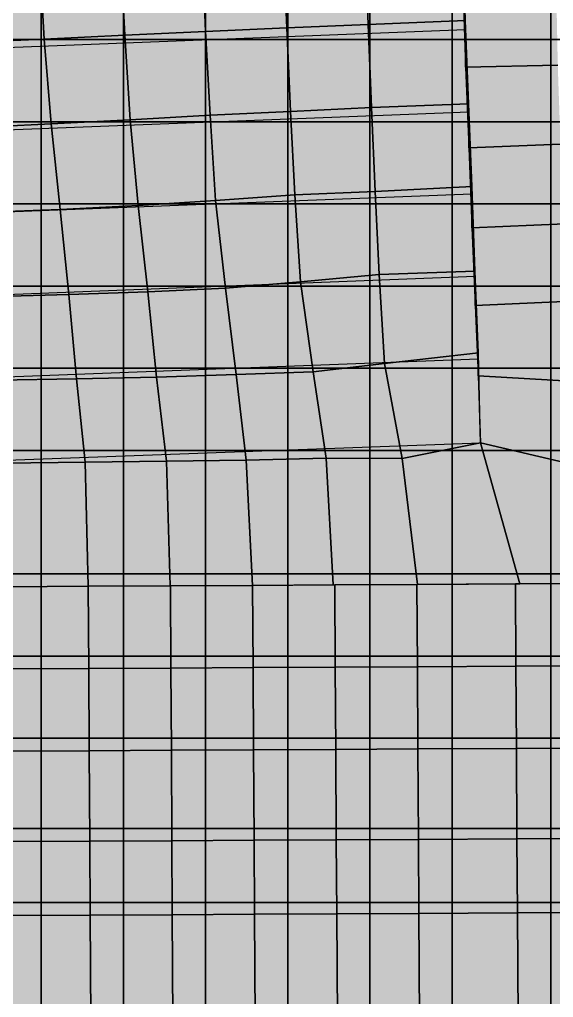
# Model space of a CAD drawing. Header units: inches. Extents: x -100 to 100, y -42 to 41.
# Drawn here: x 17.05 to 23.54, y -29.65 to -17.76 of the extents above; entities that cross this region are included whole.
import ezdxf

# ---------------------------------------------------------------- set-up
doc = ezdxf.new("R2010")
doc.units = ezdxf.units.IN
doc.header["$MEASUREMENT"] = 0
for name, color, linetype in [('Mesh-CDM(100%)_Ac1①', 7, 'Continuous'), ('Mesh-CDM(50%)_Ac1①', 7, 'Continuous'), ('Mesh-joint-hd-s1', 7, 'Continuous'), ('Mesh-joint-vd-s2', 7, 'Continuous'), ('Mesh-joint-vd-s3', 7, 'Continuous'), ('Mesh-MPC', 7, 'Continuous'), ('Mesh-セル中詰(水中)', 7, 'Continuous'), ('Mesh-事前混合処理土', 7, 'Continuous'), ('Mesh-敷石', 7, 'Continuous'), ('Mesh-梁①(両端)', 7, 'Continuous'), ('Mesh-梁③(円周)', 7, 'Continuous'), ('Undeformed Mesh-CDM(100%)_Ac1①', 7, 'Continuous'), ('Undeformed Mesh-CDM(50%)_Ac1①', 7, 'Continuous'), ('Undeformed Mesh-joint-hd-s1', 7, 'Continuous'), ('Undeformed Mesh-joint-vd-s2', 7, 'Continuous'), ('Undeformed Mesh-joint-vd-s3', 7, 'Continuous'), ('Undeformed Mesh-MPC', 7, 'Continuous'), ('Undeformed Mesh-セル中詰(水中)', 7, 'Continuous'), ('Undeformed Mesh-事前混合処理土', 7, 'Continuous'), ('Undeformed Mesh-敷石', 7, 'Continuous'), ('Undeformed Mesh-梁①(両端)', 7, 'Continuous'), ('Undeformed Mesh-梁③(円周)', 7, 'Continuous')]:
    doc.layers.add(name, color=color, linetype=linetype)

msp = doc.modelspace()

# ---------------------------------------------------------------- linework, layer by layer
at = {"color": 7, "true_color": 0xffffff, "transparency": 33554687}
for p, q in [((22.475, -17.8797), (22.439, -16.8806)), ((22.475, -17.8797), (22.475, -17.7681)), ((11.213, -18.315), (22.475, -17.8797)), ((22.5131, -18.8792), (22.475, -17.8797)), ((22.475, -18.3374), (22.475, -17.8797)), ((22.5131, -18.8792), (22.5132, -18.7824)), ((11.2504, -19.315), (22.5131, -18.8792)), ((22.513, -19.3198), (22.5131, -18.8792)), ((22.5522, -19.8789), (22.5131, -18.8792)), ((22.5522, -19.8789), (22.5524, -19.7896)), ((11.2882, -20.315), (22.5522, -19.8789)), ((22.5521, -20.29), (22.5522, -19.8789)), ((22.5899, -20.8795), (22.5522, -19.8789)), ((11.326, -21.315), (22.5899, -20.8795)), ((22.5897, -21.2358), (22.5899, -20.8795)), ((22.5899, -20.8795), (22.59, -20.8199)), ((22.6294, -21.8833), (22.5899, -20.8795)), ((11.3638, -22.315), (22.6294, -21.8833)), ((22.6293, -22.09212), (22.6294, -21.8833)), ((22.6294, -21.8833), (22.6296, -21.8132)), ((22.6561, -22.90659), (22.6294, -21.8833)), ((11.4017, -23.315), (22.6561, -22.90659)), ((22.6561, -22.90659), (22.6561, -22.90659)), ((22.6561, -22.90659), (22.6561, -22.90659)), ((22.6561, -22.90659), (22.6561, -22.90659)), ((22.6561, -22.90659), (22.6561, -22.90659)), ((23.1356, -24.623), (23.0812, -24.6231)), ((17.88353, -24.6516), (17.88363, -24.6516)), ((18.87763, -24.6463), (18.88343, -24.6463)), ((19.88093, -24.6409), (19.88333, -24.6409)), ((20.86223, -24.6356), (20.88313, -24.6355)), ((21.88833, -24.6298), (21.88293, -24.6299))]:
    msp.add_line(p, q, dxfattribs=at)
for points in [[(21.28803, -17.8179), (22.439, -16.7623), (21.24903, -16.8059)], [(21.28803, -17.8179), (22.475, -17.7681), (22.439, -16.7623)], [(18.32813, -17.94767), (19.26603, -16.8905), (18.27503, -16.93542)], [(18.32813, -17.94767), (19.31123, -17.90398), (19.26603, -16.8905)], [(19.26603, -16.8905), (20.30003, -17.8572), (20.25603, -16.8503)], [(19.26603, -16.8905), (19.31123, -17.90398), (20.30003, -17.8572)], [(20.30003, -17.8572), (21.24903, -16.8059), (20.25603, -16.8503)], [(20.30003, -17.8572), (21.28803, -17.8179), (21.24903, -16.8059)], [(16.37283, -18.0403), (17.28703, -16.97734), (16.29903, -17.02138)], [(16.37283, -18.0403), (17.34703, -17.99627), (17.28703, -16.97734)], [(17.28703, -16.97734), (18.32813, -17.94767), (18.27503, -16.93542)], [(17.28703, -16.97734), (17.34703, -17.99627), (18.32813, -17.94767)], [(22.475, -18.3374), (23.577, -17.3521), (22.439, -17.3696)], [(22.475, -18.3374), (23.596, -18.3109), (23.577, -17.3521)], [(20.34373, -18.8745), (21.28803, -17.8179), (20.30003, -17.8572)], [(20.34373, -18.8745), (21.32963, -18.8266), (21.28803, -17.8179)], [(21.28803, -17.8179), (22.5132, -18.7824), (22.475, -17.7681)], [(21.28803, -17.8179), (21.32963, -18.8266), (22.5132, -18.7824)], [(17.34703, -17.99627), (18.39143, -18.97576), (18.32813, -17.94767)], [(18.39143, -18.97576), (19.31123, -17.90398), (18.32813, -17.94767)], [(18.39143, -18.97576), (19.36503, -18.91919), (19.31123, -17.90398)], [(19.31123, -17.90398), (20.34373, -18.8745), (20.30003, -17.8572)], [(19.31123, -17.90398), (19.36503, -18.91919), (20.34373, -18.8745)], [(16.37283, -18.0403), (17.43123, -19.02686), (17.34703, -17.99627)], [(16.37283, -18.0403), (16.46783, -19.0721), (17.43123, -19.02686)], [(17.34703, -17.99627), (17.43123, -19.02686), (18.39143, -18.97576)], [(22.475, -18.3374), (23.6295, -19.2751), (23.596, -18.3109)], [(22.475, -18.3374), (22.513, -19.3198), (23.6295, -19.2751)], [(21.37233, -19.848), (22.5132, -18.7824), (21.32963, -18.8266)], [(21.37233, -19.848), (22.5524, -19.7896), (22.5132, -18.7824)], [(19.36503, -18.91919), (20.39663, -19.8914), (20.34373, -18.8745)], [(20.39663, -19.8914), (21.32963, -18.8266), (20.34373, -18.8745)], [(20.39663, -19.8914), (21.37233, -19.848), (21.32963, -18.8266)], [(16.57543, -20.103), (17.43123, -19.02686), (16.46783, -19.0721)], [(16.57543, -20.103), (17.53893, -20.06911), (17.43123, -19.02686)], [(17.43123, -19.02686), (18.49113, -20.02106), (18.39143, -18.97576)], [(17.43123, -19.02686), (17.53893, -20.06911), (18.49113, -20.02106)], [(18.49113, -20.02106), (19.36503, -18.91919), (18.39143, -18.97576)], [(18.49113, -20.02106), (19.43233, -19.95912), (19.36503, -18.91919)], [(19.36503, -18.91919), (19.43233, -19.95912), (20.39663, -19.8914)], [(22.5521, -20.29), (23.6295, -19.2751), (22.513, -19.3198)], [(22.5521, -20.29), (23.6822, -20.2437), (23.6295, -19.2751)], [(20.46703, -20.94723), (21.37233, -19.848), (20.39663, -19.8914)], [(20.46703, -20.94723), (21.42313, -20.8602), (21.37233, -19.848)], [(21.42313, -20.8602), (22.5524, -19.7896), (21.37233, -19.848)], [(21.42313, -20.8602), (22.59, -20.8199), (22.5524, -19.7896)], [(18.60893, -21.07044), (19.43233, -19.95912), (18.49113, -20.02106)], [(18.60893, -21.07044), (19.55283, -21.02468), (19.43233, -19.95912)], [(19.43233, -19.95912), (20.46703, -20.94723), (20.39663, -19.8914)], [(19.43233, -19.95912), (19.55283, -21.02468), (20.46703, -20.94723)], [(16.67173, -21.1305), (17.53893, -20.06911), (16.57543, -20.103)], [(16.67173, -21.1305), (17.64563, -21.1041), (17.53893, -20.06911)], [(17.53893, -20.06911), (18.60893, -21.07044), (18.49113, -20.02106)], [(17.53893, -20.06911), (17.64563, -21.1041), (18.60893, -21.07044)], [(22.5897, -21.2358), (23.6822, -20.2437), (22.5521, -20.29)], [(22.5897, -21.2358), (23.7628, -21.1849), (23.6822, -20.2437)], [(20.61863, -22.04415), (21.42313, -20.8602), (20.46703, -20.94723)], [(20.61863, -22.04415), (21.48593, -21.9398), (21.42313, -20.8602)], [(21.48593, -21.9398), (22.59, -20.8199), (21.42313, -20.8602)], [(21.48593, -21.9398), (22.6296, -21.8132), (22.59, -20.8199)], [(18.71383, -22.107), (19.55283, -21.02468), (18.60893, -21.07044)], [(18.71383, -22.107), (19.68163, -22.07643), (19.55283, -21.02468)], [(19.55283, -21.02468), (20.61863, -22.04415), (20.46703, -20.94723)], [(19.55283, -21.02468), (19.68163, -22.07643), (20.61863, -22.04415)], [(16.75073, -22.1436), (17.64563, -21.1041), (16.67173, -21.1305)], [(16.75073, -22.1436), (17.73873, -22.1292), (17.64563, -21.1041)], [(17.64563, -21.1041), (18.71383, -22.107), (18.60893, -21.07044)], [(17.64563, -21.1041), (17.73873, -22.1292), (18.71383, -22.107)], [(22.6293, -22.09212), (23.7628, -21.1849), (22.5897, -21.2358)], [(22.6293, -22.09212), (23.8193, -22.1606), (23.7628, -21.1849)], [(22.6561, -22.90659), (22.6296, -21.8132), (21.48593, -21.9398)], [(20.61863, -22.04415), (21.70353, -23.09797), (21.48593, -21.9398)], [(22.6561, -22.90659), (21.48593, -21.9398), (21.70353, -23.09797)], [(17.73873, -22.1292), (18.83543, -23.1307), (18.71383, -22.107)], [(18.71383, -22.107), (19.80483, -23.1155), (19.68163, -22.07643)], [(18.71383, -22.107), (18.83543, -23.1307), (19.80483, -23.1155)], [(19.68163, -22.07643), (20.77873, -23.09395), (20.61863, -22.04415)], [(19.68163, -22.07643), (19.80483, -23.1155), (20.77873, -23.09395)], [(20.61863, -22.04415), (20.77873, -23.09395), (21.70353, -23.09797)], [(22.6293, -22.09212), (22.6561, -22.90659), (23.8263, -23.1807)], [(22.6293, -22.09212), (23.8263, -23.1807), (23.8193, -22.1606)], [(16.75073, -22.1436), (17.84663, -23.1416), (17.73873, -22.1292)], [(16.75073, -22.1436), (16.85663, -23.1532), (17.84663, -23.1416)], [(17.73873, -22.1292), (17.84663, -23.1416), (18.83543, -23.1307)], [(21.88833, -24.6298), (22.6561, -22.90659), (21.70353, -23.09797)], [(21.88833, -24.6298), (23.1356, -24.623), (22.6561, -22.90659)], [(22.6561, -22.90659), (23.1356, -24.623), (24.0338, -24.6176)], [(22.6561, -22.90659), (24.0338, -24.6176), (23.8263, -23.1807)], [(16.88283, -24.6569), (17.84663, -23.1416), (16.85663, -23.1532)], [(16.88283, -24.6569), (17.88353, -24.6516), (17.84663, -23.1416)], [(17.84663, -23.1416), (18.87763, -24.6463), (18.83543, -23.1307)], [(17.84663, -23.1416), (17.88353, -24.6516), (18.87763, -24.6463)], [(18.87763, -24.6463), (19.80483, -23.1155), (18.83543, -23.1307)], [(18.87763, -24.6463), (19.88093, -24.6409), (19.80483, -23.1155)], [(19.80483, -23.1155), (20.86223, -24.6356), (20.77873, -23.09395)], [(19.80483, -23.1155), (19.88093, -24.6409), (20.86223, -24.6356)], [(20.86223, -24.6356), (21.70353, -23.09797), (20.77873, -23.09395)], [(20.86223, -24.6356), (21.88833, -24.6298), (21.70353, -23.09797)], [(23.0812, -24.6231), (21.88293, -24.6299), (21.88843, -25.6302)], [(23.0812, -24.6231), (21.88843, -25.6302), (23.0869, -25.6237)], [(23.0812, -24.6231), (24.1766, -25.6178), (24.1706, -24.6175)], [(23.0812, -24.6231), (23.0869, -25.6237), (24.1766, -25.6178)], [(17.88363, -24.6516), (16.88373, -24.6569), (16.88923, -25.6571)], [(17.88363, -24.6516), (16.88923, -25.6571), (17.88903, -25.6518)], [(17.88363, -24.6516), (18.88893, -25.6464), (18.88343, -24.6463)], [(17.88363, -24.6516), (17.88903, -25.6518), (18.88893, -25.6464)], [(19.88333, -24.6409), (18.88343, -24.6463), (18.88893, -25.6464)], [(19.88333, -24.6409), (18.88893, -25.6464), (19.88873, -25.6411)], [(19.88333, -24.6409), (20.88863, -25.6357), (20.88313, -24.6355)], [(19.88333, -24.6409), (19.88873, -25.6411), (20.88863, -25.6357)], [(21.88293, -24.6299), (20.88313, -24.6355), (20.88863, -25.6357)], [(21.88293, -24.6299), (20.88863, -25.6357), (21.88843, -25.6302)], [(16.88923, -25.6571), (17.89453, -26.6519), (17.88903, -25.6518)], [(16.88923, -25.6571), (16.89453, -26.6572), (17.89453, -26.6519)], [(17.88903, -25.6518), (18.89443, -26.6465), (18.88893, -25.6464)], [(17.88903, -25.6518), (17.89453, -26.6519), (18.89443, -26.6465)], [(18.89443, -26.6465), (19.88873, -25.6411), (18.88893, -25.6464)], [(18.89443, -26.6465), (19.89433, -26.6411), (19.88873, -25.6411)], [(19.88873, -25.6411), (20.89433, -26.6358), (20.88863, -25.6357)], [(19.88873, -25.6411), (19.89433, -26.6411), (20.89433, -26.6358)], [(20.89433, -26.6358), (21.88843, -25.6302), (20.88863, -25.6357)], [(20.89433, -26.6358), (21.89413, -26.6304), (21.88843, -25.6302)], [(21.89413, -26.6304), (23.0869, -25.6237), (21.88843, -25.6302)], [(21.89413, -26.6304), (23.093, -26.6239), (23.0869, -25.6237)], [(23.0869, -25.6237), (24.183, -26.6179), (24.1766, -25.6178)], [(23.0869, -25.6237), (23.093, -26.6239), (24.183, -26.6179)], [(18.90053, -27.7465), (19.89433, -26.6411), (18.89443, -26.6465)], [(18.90053, -27.7465), (19.90053, -27.7412), (19.89433, -26.6411)], [(19.89433, -26.6411), (20.90063, -27.7358), (20.89433, -26.6358)], [(19.89433, -26.6411), (19.90053, -27.7412), (20.90063, -27.7358)], [(20.90063, -27.7358), (21.89413, -26.6304), (20.89433, -26.6358)], [(20.90063, -27.7358), (21.90063, -27.7304), (21.89413, -26.6304)], [(21.90063, -27.7304), (23.093, -26.6239), (21.89413, -26.6304)], [(21.90063, -27.7304), (23.0998, -27.7239), (23.093, -26.6239)], [(23.093, -26.6239), (24.19, -27.7177), (24.183, -26.6179)], [(23.093, -26.6239), (23.0998, -27.7239), (24.19, -27.7177)], [(16.89453, -26.6572), (17.90043, -27.7519), (17.89453, -26.6519)], [(16.89453, -26.6572), (16.90043, -27.7572), (17.90043, -27.7519)], [(17.89453, -26.6519), (18.90053, -27.7465), (18.89443, -26.6465)], [(17.89453, -26.6519), (17.90043, -27.7519), (18.90053, -27.7465)], [(16.90043, -27.7572), (17.90533, -28.6518), (17.90043, -27.7519)], [(16.90043, -27.7572), (16.90523, -28.6571), (17.90533, -28.6518)], [(17.90043, -27.7519), (18.90553, -28.6465), (18.90053, -27.7465)], [(17.90043, -27.7519), (17.90533, -28.6518), (18.90553, -28.6465)], [(18.90553, -28.6465), (19.90053, -27.7412), (18.90053, -27.7465)], [(18.90553, -28.6465), (19.90563, -28.6411), (19.90053, -27.7412)], [(19.90053, -27.7412), (20.90583, -28.6357), (20.90063, -27.7358)], [(19.90053, -27.7412), (19.90563, -28.6411), (20.90583, -28.6357)], [(20.90583, -28.6357), (21.90063, -27.7304), (20.90063, -27.7358)], [(20.90583, -28.6357), (21.90603, -28.6303), (21.90063, -27.7304)], [(21.90603, -28.6303), (23.0998, -27.7239), (21.90063, -27.7304)], [(21.90603, -28.6303), (23.1053, -28.6237), (23.0998, -27.7239)], [(23.0998, -27.7239), (24.1957, -28.6174), (24.19, -27.7177)], [(23.0998, -27.7239), (23.1053, -28.6237), (24.1957, -28.6174)], [(17.90533, -28.6518), (16.90523, -28.6571), (16.91453, -30.2566)], [(17.90533, -28.6518), (16.91453, -30.2566), (17.91513, -30.2513)], [(17.90533, -28.6518), (18.91563, -30.2459), (18.90553, -28.6465)], [(17.90533, -28.6518), (17.91513, -30.2513), (18.91563, -30.2459)], [(19.90563, -28.6411), (18.90553, -28.6465), (18.91563, -30.2459)], [(19.90563, -28.6411), (18.91563, -30.2459), (19.91613, -30.2405)], [(19.90563, -28.6411), (20.91673, -30.2351), (20.90583, -28.6357)], [(19.90563, -28.6411), (19.91613, -30.2405), (20.91673, -30.2351)], [(21.90603, -28.6303), (20.90583, -28.6357), (20.91673, -30.2351)], [(21.90603, -28.6303), (20.91673, -30.2351), (21.91733, -30.2296)], [(23.1053, -28.6237), (21.90603, -28.6303), (21.91733, -30.2296)], [(23.1053, -28.6237), (21.91733, -30.2296), (23.117, -30.2229)], [(23.1053, -28.6237), (24.2077, -30.2166), (24.1957, -28.6174)], [(23.1053, -28.6237), (23.117, -30.2229), (24.2077, -30.2166)]]:
    msp.add_solid(points, dxfattribs=at)
at = {"layer": 'Mesh-CDM(100%)_Ac1①', "color": 18, "true_color": 0x000000, "transparency": 33554559}
for p, q in [((23.0812, -24.6231), (21.88293, -24.6299)), ((24.1706, -24.6175), (23.0812, -24.6231)), ((23.0869, -25.6237), (23.0812, -24.6231)), ((23.0812, -24.6231), (23.0869, -25.6237)), ((17.88363, -24.6516), (16.88373, -24.6569)), ((18.88343, -24.6463), (17.88363, -24.6516)), ((17.88903, -25.6518), (17.88363, -24.6516)), ((17.88363, -24.6516), (17.88903, -25.6518)), ((19.88333, -24.6409), (18.88343, -24.6463)), ((18.88893, -25.6464), (18.88343, -24.6463)), ((18.88343, -24.6463), (18.88893, -25.6464)), ((20.88313, -24.6355), (19.88333, -24.6409)), ((19.88873, -25.6411), (19.88333, -24.6409)), ((19.88333, -24.6409), (19.88873, -25.6411)), ((21.88293, -24.6299), (20.88313, -24.6355)), ((20.88863, -25.6357), (20.88313, -24.6355)), ((20.88313, -24.6355), (20.88863, -25.6357)), ((21.88843, -25.6302), (21.88293, -24.6299)), ((21.88293, -24.6299), (21.88843, -25.6302)), ((17.88903, -25.6518), (16.88923, -25.6571)), ((16.88923, -25.6571), (17.88903, -25.6518)), ((18.88893, -25.6464), (17.88903, -25.6518)), ((17.88903, -25.6518), (18.88893, -25.6464)), ((17.89453, -26.6519), (17.88903, -25.6518)), ((17.88903, -25.6518), (17.89453, -26.6519)), ((19.88873, -25.6411), (18.88893, -25.6464)), ((18.88893, -25.6464), (19.88873, -25.6411)), ((18.89443, -26.6465), (18.88893, -25.6464)), ((18.88893, -25.6464), (18.89443, -26.6465)), ((20.88863, -25.6357), (19.88873, -25.6411)), ((19.88873, -25.6411), (20.88863, -25.6357)), ((19.89433, -26.6411), (19.88873, -25.6411)), ((19.88873, -25.6411), (19.89433, -26.6411)), ((21.88843, -25.6302), (20.88863, -25.6357)), ((20.88863, -25.6357), (21.88843, -25.6302)), ((20.89433, -26.6358), (20.88863, -25.6357)), ((20.88863, -25.6357), (20.89433, -26.6358)), ((23.0869, -25.6237), (21.88843, -25.6302)), ((21.88843, -25.6302), (23.0869, -25.6237)), ((21.89413, -26.6304), (21.88843, -25.6302)), ((21.88843, -25.6302), (21.89413, -26.6304)), ((24.1766, -25.6178), (23.0869, -25.6237)), ((23.0869, -25.6237), (24.1766, -25.6178)), ((23.093, -26.6239), (23.0869, -25.6237)), ((23.0869, -25.6237), (23.093, -26.6239)), ((19.89433, -26.6411), (18.89443, -26.6465)), ((18.89443, -26.6465), (19.89433, -26.6411)), ((20.89433, -26.6358), (19.89433, -26.6411)), ((19.89433, -26.6411), (20.89433, -26.6358)), ((19.90053, -27.7412), (19.89433, -26.6411)), ((19.89433, -26.6411), (19.90053, -27.7412)), ((21.89413, -26.6304), (20.89433, -26.6358)), ((20.89433, -26.6358), (21.89413, -26.6304)), ((20.90063, -27.7358), (20.89433, -26.6358)), ((20.89433, -26.6358), (20.90063, -27.7358)), ((23.093, -26.6239), (21.89413, -26.6304)), ((21.89413, -26.6304), (23.093, -26.6239)), ((21.90063, -27.7304), (21.89413, -26.6304)), ((21.89413, -26.6304), (21.90063, -27.7304)), ((24.183, -26.6179), (23.093, -26.6239)), ((23.093, -26.6239), (24.183, -26.6179)), ((23.0998, -27.7239), (23.093, -26.6239)), ((23.093, -26.6239), (23.0998, -27.7239)), ((17.89453, -26.6519), (16.89453, -26.6572)), ((16.89453, -26.6572), (17.89453, -26.6519)), ((17.89453, -26.6519), (18.89443, -26.6465)), ((18.89443, -26.6465), (17.89453, -26.6519)), ((17.90043, -27.7519), (17.89453, -26.6519)), ((17.89453, -26.6519), (17.90043, -27.7519)), ((18.90053, -27.7465), (18.89443, -26.6465)), ((18.89443, -26.6465), (18.90053, -27.7465)), ((17.90043, -27.7519), (16.90043, -27.7572)), ((16.90043, -27.7572), (17.90043, -27.7519)), ((18.90053, -27.7465), (17.90043, -27.7519)), ((17.90043, -27.7519), (18.90053, -27.7465)), ((17.90533, -28.6518), (17.90043, -27.7519)), ((17.90043, -27.7519), (17.90533, -28.6518)), ((19.90053, -27.7412), (18.90053, -27.7465)), ((18.90053, -27.7465), (19.90053, -27.7412)), ((18.90553, -28.6465), (18.90053, -27.7465)), ((18.90053, -27.7465), (18.90553, -28.6465)), ((20.90063, -27.7358), (19.90053, -27.7412)), ((19.90053, -27.7412), (20.90063, -27.7358)), ((19.90563, -28.6411), (19.90053, -27.7412)), ((19.90053, -27.7412), (19.90563, -28.6411)), ((21.90063, -27.7304), (20.90063, -27.7358)), ((20.90063, -27.7358), (21.90063, -27.7304)), ((20.90583, -28.6357), (20.90063, -27.7358)), ((20.90063, -27.7358), (20.90583, -28.6357)), ((23.0998, -27.7239), (21.90063, -27.7304)), ((21.90063, -27.7304), (23.0998, -27.7239)), ((21.90603, -28.6303), (21.90063, -27.7304)), ((21.90063, -27.7304), (21.90603, -28.6303)), ((24.19, -27.7177), (23.0998, -27.7239)), ((23.0998, -27.7239), (24.19, -27.7177)), ((23.1053, -28.6237), (23.0998, -27.7239)), ((23.0998, -27.7239), (23.1053, -28.6237)), ((16.90523, -28.6571), (17.90533, -28.6518)), ((17.90533, -28.6518), (18.90553, -28.6465)), ((18.90553, -28.6465), (19.90563, -28.6411)), ((19.90563, -28.6411), (20.90583, -28.6357)), ((20.90583, -28.6357), (21.90603, -28.6303)), ((21.90603, -28.6303), (23.1053, -28.6237)), ((23.1053, -28.6237), (24.1957, -28.6174))]:
    msp.add_line(p, q, dxfattribs=at)
at = {"layer": 'Mesh-CDM(50%)_Ac1①', "color": 18, "true_color": 0x000000, "transparency": 33554559}
for p, q in [((17.90533, -28.6518), (16.90523, -28.6571)), ((18.90553, -28.6465), (17.90533, -28.6518)), ((17.91513, -30.2513), (17.90533, -28.6518)), ((17.90533, -28.6518), (17.91513, -30.2513)), ((19.90563, -28.6411), (18.90553, -28.6465)), ((18.91563, -30.2459), (18.90553, -28.6465)), ((18.90553, -28.6465), (18.91563, -30.2459)), ((20.90583, -28.6357), (19.90563, -28.6411)), ((19.91613, -30.2405), (19.90563, -28.6411)), ((19.90563, -28.6411), (19.91613, -30.2405)), ((21.90603, -28.6303), (20.90583, -28.6357)), ((20.91673, -30.2351), (20.90583, -28.6357)), ((20.90583, -28.6357), (20.91673, -30.2351)), ((23.1053, -28.6237), (21.90603, -28.6303)), ((21.91733, -30.2296), (21.90603, -28.6303)), ((21.90603, -28.6303), (21.91733, -30.2296)), ((24.1957, -28.6174), (23.1053, -28.6237)), ((23.117, -30.2229), (23.1053, -28.6237)), ((23.1053, -28.6237), (23.117, -30.2229))]:
    msp.add_line(p, q, dxfattribs=at)
at = {"layer": 'Mesh-joint-hd-s1', "color": 18, "true_color": 0x000000, "transparency": 33554559}
for p, q in [((23.1356, -24.623), (23.0812, -24.6231)), ((17.88353, -24.6516), (17.88363, -24.6516)), ((18.87763, -24.6463), (18.88343, -24.6463)), ((19.88093, -24.6409), (19.88333, -24.6409)), ((20.86223, -24.6356), (20.88313, -24.6355)), ((21.88833, -24.6298), (21.88293, -24.6299))]:
    msp.add_line(p, q, dxfattribs=at)
at = {"layer": 'Mesh-joint-vd-s2', "color": 18, "true_color": 0x000000, "transparency": 33554559}
for p, q in [((22.475, -17.8797), (22.475, -17.7681)), ((22.5131, -18.8792), (22.5132, -18.7824)), ((22.5522, -19.8789), (22.5524, -19.7896)), ((22.5899, -20.8795), (22.59, -20.8199)), ((22.6294, -21.8833), (22.6296, -21.8132)), ((22.6561, -22.90659), (22.6561, -22.90659))]:
    msp.add_line(p, q, dxfattribs=at)
at = {"layer": 'Mesh-joint-vd-s3', "color": 18, "true_color": 0x000000, "transparency": 33554559}
for p, q in [((22.475, -18.3374), (22.475, -17.8797)), ((22.513, -19.3198), (22.5131, -18.8792)), ((22.5521, -20.29), (22.5522, -19.8789)), ((22.5897, -21.2358), (22.5899, -20.8795)), ((22.6293, -22.09212), (22.6294, -21.8833)), ((22.6561, -22.90659), (22.6561, -22.90659))]:
    msp.add_line(p, q, dxfattribs=at)
at = {"layer": 'Mesh-MPC', "color": 18, "true_color": 0x000000, "transparency": 33554559}
msp.add_line((22.6561, -22.90659), (22.6561, -22.90659), dxfattribs=at)
msp.add_line((22.6561, -22.90659), (22.6561, -22.90659), dxfattribs=at)
at = {"layer": 'Mesh-セル中詰(水中)', "color": 18, "true_color": 0x000000, "transparency": 33554559}
for p, q in [((22.475, -17.7681), (22.439, -16.7623)), ((19.31123, -17.90398), (19.26603, -16.8905)), ((19.26603, -16.8905), (19.31123, -17.90398)), ((20.30003, -17.8572), (20.25603, -16.8503)), ((20.25603, -16.8503), (20.30003, -17.8572)), ((21.28803, -17.8179), (21.24903, -16.8059)), ((21.24903, -16.8059), (21.28803, -17.8179)), ((17.34703, -17.99627), (17.28703, -16.97734)), ((17.28703, -16.97734), (17.34703, -17.99627)), ((18.32813, -17.94767), (18.27503, -16.93542)), ((18.27503, -16.93542), (18.32813, -17.94767)), ((21.28803, -17.8179), (20.30003, -17.8572)), ((20.30003, -17.8572), (21.28803, -17.8179)), ((22.475, -17.7681), (21.28803, -17.8179)), ((21.28803, -17.8179), (22.475, -17.7681)), ((21.32963, -18.8266), (21.28803, -17.8179)), ((21.28803, -17.8179), (21.32963, -18.8266)), ((22.5132, -18.7824), (22.475, -17.7681)), ((18.32813, -17.94767), (17.34703, -17.99627)), ((17.34703, -17.99627), (18.32813, -17.94767)), ((19.31123, -17.90398), (18.32813, -17.94767)), ((18.32813, -17.94767), (19.31123, -17.90398)), ((18.39143, -18.97576), (18.32813, -17.94767)), ((18.32813, -17.94767), (18.39143, -18.97576)), ((20.30003, -17.8572), (19.31123, -17.90398)), ((19.31123, -17.90398), (20.30003, -17.8572)), ((19.36503, -18.91919), (19.31123, -17.90398)), ((19.31123, -17.90398), (19.36503, -18.91919)), ((20.34373, -18.8745), (20.30003, -17.8572)), ((20.30003, -17.8572), (20.34373, -18.8745)), ((17.34703, -17.99627), (16.37283, -18.0403)), ((16.37283, -18.0403), (17.34703, -17.99627)), ((17.43123, -19.02686), (17.34703, -17.99627)), ((17.34703, -17.99627), (17.43123, -19.02686)), ((22.5132, -18.7824), (21.32963, -18.8266)), ((21.32963, -18.8266), (22.5132, -18.7824)), ((22.5524, -19.7896), (22.5132, -18.7824)), ((20.34373, -18.8745), (19.36503, -18.91919)), ((19.36503, -18.91919), (20.34373, -18.8745)), ((20.34373, -18.8745), (21.32963, -18.8266)), ((21.32963, -18.8266), (20.34373, -18.8745)), ((20.39663, -19.8914), (20.34373, -18.8745)), ((20.34373, -18.8745), (20.39663, -19.8914)), ((21.37233, -19.848), (21.32963, -18.8266)), ((21.32963, -18.8266), (21.37233, -19.848)), ((17.43123, -19.02686), (16.46783, -19.0721)), ((16.46783, -19.0721), (17.43123, -19.02686)), ((18.39143, -18.97576), (17.43123, -19.02686)), ((17.43123, -19.02686), (18.39143, -18.97576)), ((17.53893, -20.06911), (17.43123, -19.02686)), ((17.43123, -19.02686), (17.53893, -20.06911)), ((19.36503, -18.91919), (18.39143, -18.97576)), ((18.39143, -18.97576), (19.36503, -18.91919)), ((18.49113, -20.02106), (18.39143, -18.97576)), ((18.39143, -18.97576), (18.49113, -20.02106)), ((19.43233, -19.95912), (19.36503, -18.91919)), ((19.36503, -18.91919), (19.43233, -19.95912)), ((21.37233, -19.848), (20.39663, -19.8914)), ((20.39663, -19.8914), (21.37233, -19.848)), ((22.5524, -19.7896), (21.37233, -19.848)), ((21.37233, -19.848), (22.5524, -19.7896)), ((21.42313, -20.8602), (21.37233, -19.848)), ((21.37233, -19.848), (21.42313, -20.8602)), ((22.59, -20.8199), (22.5524, -19.7896)), ((19.43233, -19.95912), (18.49113, -20.02106)), ((18.49113, -20.02106), (19.43233, -19.95912)), ((20.39663, -19.8914), (19.43233, -19.95912)), ((19.43233, -19.95912), (20.39663, -19.8914)), ((19.55283, -21.02468), (19.43233, -19.95912)), ((19.43233, -19.95912), (19.55283, -21.02468)), ((20.46703, -20.94723), (20.39663, -19.8914)), ((20.39663, -19.8914), (20.46703, -20.94723)), ((16.57543, -20.103), (17.53893, -20.06911)), ((17.53893, -20.06911), (16.57543, -20.103)), ((18.49113, -20.02106), (17.53893, -20.06911)), ((17.53893, -20.06911), (18.49113, -20.02106)), ((17.64563, -21.1041), (17.53893, -20.06911)), ((17.53893, -20.06911), (17.64563, -21.1041)), ((18.60893, -21.07044), (18.49113, -20.02106)), ((18.49113, -20.02106), (18.60893, -21.07044)), ((21.42313, -20.8602), (20.46703, -20.94723)), ((20.46703, -20.94723), (21.42313, -20.8602)), ((22.59, -20.8199), (21.42313, -20.8602)), ((21.42313, -20.8602), (22.59, -20.8199)), ((21.48593, -21.9398), (21.42313, -20.8602)), ((21.42313, -20.8602), (21.48593, -21.9398)), ((22.6296, -21.8132), (22.59, -20.8199)), ((19.55283, -21.02468), (18.60893, -21.07044)), ((18.60893, -21.07044), (19.55283, -21.02468)), ((20.46703, -20.94723), (19.55283, -21.02468)), ((19.55283, -21.02468), (20.46703, -20.94723)), ((19.68163, -22.07643), (19.55283, -21.02468)), ((19.55283, -21.02468), (19.68163, -22.07643)), ((20.61863, -22.04415), (20.46703, -20.94723)), ((20.46703, -20.94723), (20.61863, -22.04415)), ((17.64563, -21.1041), (16.67173, -21.1305)), ((16.67173, -21.1305), (17.64563, -21.1041)), ((18.60893, -21.07044), (17.64563, -21.1041)), ((17.64563, -21.1041), (18.60893, -21.07044)), ((17.73873, -22.1292), (17.64563, -21.1041)), ((17.64563, -21.1041), (17.73873, -22.1292)), ((18.71383, -22.107), (18.60893, -21.07044)), ((18.60893, -21.07044), (18.71383, -22.107)), ((21.48593, -21.9398), (22.6296, -21.8132)), ((22.6296, -21.8132), (21.48593, -21.9398)), ((22.6561, -22.90659), (22.6296, -21.8132)), ((21.48593, -21.9398), (20.61863, -22.04415)), ((20.61863, -22.04415), (21.48593, -21.9398)), ((21.70353, -23.09797), (21.48593, -21.9398)), ((21.48593, -21.9398), (21.70353, -23.09797)), ((18.71383, -22.107), (17.73873, -22.1292)), ((17.73873, -22.1292), (18.71383, -22.107)), ((19.68163, -22.07643), (18.71383, -22.107)), ((18.71383, -22.107), (19.68163, -22.07643)), ((18.83543, -23.1307), (18.71383, -22.107)), ((18.71383, -22.107), (18.83543, -23.1307)), ((20.61863, -22.04415), (19.68163, -22.07643)), ((19.68163, -22.07643), (20.61863, -22.04415)), ((19.80483, -23.1155), (19.68163, -22.07643)), ((19.68163, -22.07643), (19.80483, -23.1155)), ((20.77873, -23.09395), (20.61863, -22.04415)), ((20.61863, -22.04415), (20.77873, -23.09395)), ((17.73873, -22.1292), (16.75073, -22.1436)), ((16.75073, -22.1436), (17.73873, -22.1292)), ((17.84663, -23.1416), (17.73873, -22.1292)), ((17.73873, -22.1292), (17.84663, -23.1416)), ((21.70353, -23.09797), (22.6561, -22.90659)), ((16.85663, -23.1532), (17.84663, -23.1416)), ((17.84663, -23.1416), (18.83543, -23.1307)), ((18.83543, -23.1307), (19.80483, -23.1155)), ((19.80483, -23.1155), (20.77873, -23.09395)), ((20.77873, -23.09395), (21.70353, -23.09797))]:
    msp.add_line(p, q, dxfattribs=at)
at = {"layer": 'Mesh-事前混合処理土', "color": 18, "true_color": 0x000000, "transparency": 33554559}
for p, q in [((22.439, -17.3696), (22.475, -18.3374)), ((23.596, -18.3109), (22.475, -18.3374)), ((22.475, -18.3374), (23.596, -18.3109)), ((22.475, -18.3374), (22.513, -19.3198)), ((23.6295, -19.2751), (22.513, -19.3198)), ((22.513, -19.3198), (23.6295, -19.2751)), ((22.513, -19.3198), (22.5521, -20.29)), ((23.6822, -20.2437), (22.5521, -20.29)), ((22.5521, -20.29), (23.6822, -20.2437)), ((22.5521, -20.29), (22.5897, -21.2358)), ((22.5897, -21.2358), (23.7628, -21.1849)), ((23.7628, -21.1849), (22.5897, -21.2358)), ((22.5897, -21.2358), (22.6293, -22.09212)), ((22.6293, -22.09212), (22.6561, -22.90659)), ((23.8193, -22.1606), (22.6293, -22.09212)), ((22.6293, -22.09212), (23.8193, -22.1606)), ((22.6561, -22.90659), (23.8263, -23.1807))]:
    msp.add_line(p, q, dxfattribs=at)
at = {"layer": 'Mesh-敷石', "color": 18, "true_color": 0x000000, "transparency": 33554559}
for p, q in [((22.6561, -22.90659), (21.70353, -23.09797)), ((23.1356, -24.623), (22.6561, -22.90659)), ((22.6561, -22.90659), (23.1356, -24.623)), ((23.8263, -23.1807), (22.6561, -22.90659)), ((17.84663, -23.1416), (16.85663, -23.1532)), ((18.83543, -23.1307), (17.84663, -23.1416)), ((17.88353, -24.6516), (17.84663, -23.1416)), ((17.84663, -23.1416), (17.88353, -24.6516)), ((19.80483, -23.1155), (18.83543, -23.1307)), ((18.87763, -24.6463), (18.83543, -23.1307)), ((18.83543, -23.1307), (18.87763, -24.6463)), ((20.77873, -23.09395), (19.80483, -23.1155)), ((19.88093, -24.6409), (19.80483, -23.1155)), ((19.80483, -23.1155), (19.88093, -24.6409)), ((20.86223, -24.6356), (20.77873, -23.09395)), ((21.70353, -23.09797), (20.77873, -23.09395)), ((20.77873, -23.09395), (20.86223, -24.6356)), ((21.88833, -24.6298), (21.70353, -23.09797)), ((21.70353, -23.09797), (21.88833, -24.6298)), ((21.88833, -24.6298), (23.1356, -24.623)), ((23.1356, -24.623), (24.0338, -24.6176)), ((16.88283, -24.6569), (17.88353, -24.6516)), ((17.88353, -24.6516), (18.87763, -24.6463)), ((18.87763, -24.6463), (19.88093, -24.6409)), ((19.88093, -24.6409), (20.86223, -24.6356)), ((20.86223, -24.6356), (21.88833, -24.6298))]:
    msp.add_line(p, q, dxfattribs=at)
at = {"layer": 'Mesh-梁①(両端)', "color": 18, "true_color": 0x000000, "transparency": 33554559}
for p, q in [((22.475, -17.8797), (22.439, -16.8806)), ((22.5131, -18.8792), (22.475, -17.8797)), ((22.5522, -19.8789), (22.5131, -18.8792)), ((22.5899, -20.8795), (22.5522, -19.8789)), ((22.6294, -21.8833), (22.5899, -20.8795)), ((22.6561, -22.90659), (22.6294, -21.8833))]:
    msp.add_line(p, q, dxfattribs=at)
at = {"layer": 'Mesh-梁③(円周)', "color": 18, "true_color": 0x000000, "transparency": 33554559}
for p, q in [((11.213, -18.315), (22.475, -17.8797)), ((11.2504, -19.315), (22.5131, -18.8792)), ((11.2882, -20.315), (22.5522, -19.8789)), ((11.326, -21.315), (22.5899, -20.8795)), ((11.3638, -22.315), (22.6294, -21.8833)), ((11.4017, -23.315), (22.6561, -22.90659))]:
    msp.add_line(p, q, dxfattribs=at)
at = {"layer": 'Undeformed Mesh-CDM(100%)_Ac1①', "color": 1, "true_color": 0xff0000, "transparency": 33554687}
for p, q in [((17.31103, -24.5), (16.31103, -24.5)), ((17.31103, -25.5), (17.31103, -24.5)), ((18.31103, -24.5), (17.31103, -24.5)), ((17.31103, -24.5), (17.31103, -25.5)), ((18.31103, -25.5), (18.31103, -24.5)), ((18.31103, -24.5), (18.31103, -25.5)), ((19.31103, -24.5), (18.31103, -24.5)), ((19.31103, -25.5), (19.31103, -24.5)), ((20.31103, -24.5), (19.31103, -24.5)), ((19.31103, -24.5), (19.31103, -25.5)), ((20.31103, -25.5), (20.31103, -24.5)), ((20.31103, -24.5), (20.31103, -25.5)), ((21.31103, -24.5), (20.31103, -24.5)), ((21.31103, -25.5), (21.31103, -24.5)), ((22.31103, -24.5), (21.31103, -24.5)), ((21.31103, -24.5), (21.31103, -25.5)), ((22.31103, -25.5), (22.31103, -24.5)), ((23.51, -24.5), (22.31103, -24.5)), ((22.31103, -24.5), (22.31103, -25.5)), ((23.51, -25.5), (23.51, -24.5)), ((23.51, -24.5), (23.51, -25.5)), ((24.6, -24.5), (23.51, -24.5)), ((17.31103, -25.5), (16.31103, -25.5)), ((16.31103, -25.5), (17.31103, -25.5)), ((17.31103, -26.5), (17.31103, -25.5)), ((17.31103, -25.5), (17.31103, -26.5)), ((18.31103, -25.5), (17.31103, -25.5)), ((17.31103, -25.5), (18.31103, -25.5)), ((18.31103, -26.5), (18.31103, -25.5)), ((18.31103, -25.5), (18.31103, -26.5)), ((19.31103, -25.5), (18.31103, -25.5)), ((18.31103, -25.5), (19.31103, -25.5)), ((19.31103, -26.5), (19.31103, -25.5)), ((20.31103, -25.5), (19.31103, -25.5)), ((19.31103, -25.5), (19.31103, -26.5)), ((19.31103, -25.5), (20.31103, -25.5)), ((20.31103, -26.5), (20.31103, -25.5)), ((20.31103, -25.5), (20.31103, -26.5)), ((21.31103, -25.5), (20.31103, -25.5)), ((20.31103, -25.5), (21.31103, -25.5)), ((21.31103, -26.5), (21.31103, -25.5)), ((22.31103, -25.5), (21.31103, -25.5)), ((21.31103, -25.5), (21.31103, -26.5)), ((21.31103, -25.5), (22.31103, -25.5)), ((22.31103, -26.5), (22.31103, -25.5)), ((23.51, -25.5), (22.31103, -25.5)), ((22.31103, -25.5), (22.31103, -26.5)), ((22.31103, -25.5), (23.51, -25.5)), ((23.51, -26.5), (23.51, -25.5)), ((23.51, -25.5), (23.51, -26.5)), ((24.6, -25.5), (23.51, -25.5)), ((23.51, -25.5), (24.6, -25.5)), ((17.31103, -26.5), (16.31103, -26.5)), ((16.31103, -26.5), (17.31103, -26.5)), ((17.31103, -27.6), (17.31103, -26.5)), ((17.31103, -26.5), (17.31103, -27.6)), ((18.31103, -26.5), (17.31103, -26.5)), ((17.31103, -26.5), (18.31103, -26.5)), ((18.31103, -27.6), (18.31103, -26.5)), ((18.31103, -26.5), (19.31103, -26.5)), ((18.31103, -26.5), (18.31103, -27.6)), ((19.31103, -26.5), (18.31103, -26.5)), ((19.31103, -27.6), (19.31103, -26.5)), ((20.31103, -26.5), (19.31103, -26.5)), ((19.31103, -26.5), (19.31103, -27.6)), ((19.31103, -26.5), (20.31103, -26.5)), ((20.31103, -27.6), (20.31103, -26.5)), ((20.31103, -26.5), (20.31103, -27.6)), ((21.31103, -26.5), (20.31103, -26.5)), ((20.31103, -26.5), (21.31103, -26.5)), ((21.31103, -27.6), (21.31103, -26.5)), ((22.31103, -26.5), (21.31103, -26.5)), ((21.31103, -26.5), (21.31103, -27.6)), ((21.31103, -26.5), (22.31103, -26.5)), ((22.31103, -27.6), (22.31103, -26.5)), ((23.51, -26.5), (22.31103, -26.5)), ((22.31103, -26.5), (22.31103, -27.6)), ((22.31103, -26.5), (23.51, -26.5)), ((23.51, -27.6), (23.51, -26.5)), ((23.51, -26.5), (23.51, -27.6)), ((24.6, -26.5), (23.51, -26.5)), ((23.51, -26.5), (24.6, -26.5)), ((17.31103, -27.6), (16.31103, -27.6)), ((16.31103, -27.6), (17.31103, -27.6)), ((17.31103, -28.5), (17.31103, -27.6)), ((17.31103, -27.6), (17.31103, -28.5)), ((18.31103, -27.6), (17.31103, -27.6)), ((17.31103, -27.6), (18.31103, -27.6)), ((18.31103, -28.5), (18.31103, -27.6)), ((18.31103, -27.6), (18.31103, -28.5)), ((19.31103, -27.6), (18.31103, -27.6)), ((18.31103, -27.6), (19.31103, -27.6)), ((19.31103, -28.5), (19.31103, -27.6)), ((20.31103, -27.6), (19.31103, -27.6)), ((19.31103, -27.6), (19.31103, -28.5)), ((19.31103, -27.6), (20.31103, -27.6)), ((20.31103, -28.5), (20.31103, -27.6)), ((20.31103, -27.6), (20.31103, -28.5)), ((21.31103, -27.6), (20.31103, -27.6)), ((20.31103, -27.6), (21.31103, -27.6)), ((21.31103, -28.5), (21.31103, -27.6)), ((22.31103, -27.6), (21.31103, -27.6)), ((21.31103, -27.6), (21.31103, -28.5)), ((21.31103, -27.6), (22.31103, -27.6)), ((22.31103, -28.5), (22.31103, -27.6)), ((23.51, -27.6), (22.31103, -27.6)), ((22.31103, -27.6), (22.31103, -28.5)), ((22.31103, -27.6), (23.51, -27.6)), ((23.51, -28.5), (23.51, -27.6)), ((23.51, -27.6), (23.51, -28.5)), ((24.6, -27.6), (23.51, -27.6)), ((23.51, -27.6), (24.6, -27.6)), ((16.31103, -28.5), (17.31103, -28.5)), ((17.31103, -28.5), (18.31103, -28.5)), ((18.31103, -28.5), (19.31103, -28.5)), ((19.31103, -28.5), (20.31103, -28.5)), ((20.31103, -28.5), (21.31103, -28.5)), ((21.31103, -28.5), (22.31103, -28.5)), ((22.31103, -28.5), (23.51, -28.5)), ((23.51, -28.5), (24.6, -28.5))]:
    msp.add_line(p, q, dxfattribs=at)
at = {"layer": 'Undeformed Mesh-CDM(50%)_Ac1①', "color": 1, "true_color": 0xff0000, "transparency": 33554687}
for p, q in [((17.31103, -28.5), (16.31103, -28.5)), ((17.31103, -30.1), (17.31103, -28.5)), ((18.31103, -28.5), (17.31103, -28.5)), ((17.31103, -28.5), (17.31103, -30.1)), ((18.31103, -30.1), (18.31103, -28.5)), ((18.31103, -28.5), (18.31103, -30.1)), ((19.31103, -28.5), (18.31103, -28.5)), ((19.31103, -30.1), (19.31103, -28.5)), ((20.31103, -28.5), (19.31103, -28.5)), ((19.31103, -28.5), (19.31103, -30.1)), ((20.31103, -30.1), (20.31103, -28.5)), ((20.31103, -28.5), (20.31103, -30.1)), ((21.31103, -28.5), (20.31103, -28.5)), ((21.31103, -30.1), (21.31103, -28.5)), ((22.31103, -28.5), (21.31103, -28.5)), ((21.31103, -28.5), (21.31103, -30.1)), ((22.31103, -30.1), (22.31103, -28.5)), ((23.51, -28.5), (22.31103, -28.5)), ((22.31103, -28.5), (22.31103, -30.1)), ((23.51, -30.1), (23.51, -28.5)), ((23.51, -28.5), (23.51, -30.1)), ((24.6, -28.5), (23.51, -28.5))]:
    msp.add_line(p, q, dxfattribs=at)
at = {"layer": 'Undeformed Mesh-joint-hd-s1', "color": 1, "true_color": 0xff0000, "transparency": 33554687}
for p, q in [((17.31103, -24.5), (17.31103, -24.5)), ((18.31103, -24.5), (18.31103, -24.5)), ((19.31103, -24.5), (19.31103, -24.5)), ((20.31103, -24.5), (20.31103, -24.5)), ((21.31103, -24.5), (21.31103, -24.5)), ((22.31103, -24.5), (22.31103, -24.5)), ((23.51, -24.5), (23.51, -24.5))]:
    msp.add_line(p, q, dxfattribs=at)
at = {"layer": 'Undeformed Mesh-joint-vd-s2', "color": 1, "true_color": 0xff0000, "transparency": 33554687}
for p, q in [((23.51, -18), (23.51, -18)), ((23.51, -19), (23.51, -19)), ((23.51, -20), (23.51, -20)), ((23.51, -21), (23.51, -21)), ((23.51, -22), (23.51, -22)), ((23.51, -23), (23.51, -23))]:
    msp.add_line(p, q, dxfattribs=at)
at = {"layer": 'Undeformed Mesh-joint-vd-s3', "color": 1, "true_color": 0xff0000, "transparency": 33554687}
for p, q in [((23.51, -18), (23.51, -18)), ((23.51, -19), (23.51, -19)), ((23.51, -20), (23.51, -20)), ((23.51, -21), (23.51, -21)), ((23.51, -22), (23.51, -22)), ((23.51, -23), (23.51, -23))]:
    msp.add_line(p, q, dxfattribs=at)
at = {"layer": 'Undeformed Mesh-MPC', "color": 1, "true_color": 0xff0000, "transparency": 33554687}
msp.add_line((23.51, -23), (23.51, -23), dxfattribs=at)
msp.add_line((23.51, -23), (23.51, -23), dxfattribs=at)
at = {"layer": 'Undeformed Mesh-セル中詰(水中)', "color": 1, "true_color": 0xff0000, "transparency": 33554687}
for p, q in [((17.31103, -18), (17.31103, -17)), ((17.31103, -17), (17.31103, -18)), ((18.31103, -18), (18.31103, -17)), ((18.31103, -17), (18.31103, -18)), ((19.31103, -18), (19.31103, -17)), ((19.31103, -17), (19.31103, -18)), ((20.31103, -18), (20.31103, -17)), ((20.31103, -17), (20.31103, -18)), ((21.31103, -18), (21.31103, -17)), ((21.31103, -17), (21.31103, -18)), ((22.31103, -18), (22.31103, -17)), ((22.31103, -17), (22.31103, -18)), ((23.51, -18), (23.51, -17)), ((17.31103, -18), (16.31103, -18)), ((16.31103, -18), (17.31103, -18)), ((17.31103, -19), (17.31103, -18)), ((17.31103, -18), (17.31103, -19)), ((18.31103, -18), (17.31103, -18)), ((17.31103, -18), (18.31103, -18)), ((18.31103, -19), (18.31103, -18)), ((18.31103, -18), (18.31103, -19)), ((19.31103, -18), (18.31103, -18)), ((18.31103, -18), (19.31103, -18)), ((19.31103, -19), (19.31103, -18)), ((20.31103, -18), (19.31103, -18)), ((19.31103, -18), (19.31103, -19)), ((19.31103, -18), (20.31103, -18)), ((20.31103, -19), (20.31103, -18)), ((20.31103, -18), (20.31103, -19)), ((21.31103, -18), (20.31103, -18)), ((20.31103, -18), (21.31103, -18)), ((21.31103, -19), (21.31103, -18)), ((22.31103, -18), (21.31103, -18)), ((21.31103, -18), (21.31103, -19)), ((21.31103, -18), (22.31103, -18)), ((22.31103, -19), (22.31103, -18)), ((22.31103, -18), (22.31103, -19)), ((23.51, -18), (22.31103, -18)), ((22.31103, -18), (23.51, -18)), ((23.51, -19), (23.51, -18)), ((17.31103, -19), (16.31103, -19)), ((16.31103, -19), (17.31103, -19)), ((17.31103, -20), (17.31103, -19)), ((18.31103, -19), (17.31103, -19)), ((17.31103, -19), (17.31103, -20)), ((17.31103, -19), (18.31103, -19)), ((18.31103, -20), (18.31103, -19)), ((18.31103, -19), (18.31103, -20)), ((19.31103, -19), (18.31103, -19)), ((18.31103, -19), (19.31103, -19)), ((19.31103, -20), (19.31103, -19)), ((20.31103, -19), (19.31103, -19)), ((19.31103, -19), (19.31103, -20)), ((19.31103, -19), (20.31103, -19)), ((20.31103, -20), (20.31103, -19)), ((20.31103, -19), (20.31103, -20)), ((21.31103, -19), (20.31103, -19)), ((20.31103, -19), (21.31103, -19)), ((21.31103, -20), (21.31103, -19)), ((21.31103, -19), (22.31103, -19)), ((22.31103, -19), (21.31103, -19)), ((21.31103, -19), (21.31103, -20)), ((22.31103, -20), (22.31103, -19)), ((23.51, -19), (22.31103, -19)), ((22.31103, -19), (22.31103, -20)), ((22.31103, -19), (23.51, -19)), ((23.51, -20), (23.51, -19)), ((17.31103, -20), (16.31103, -20)), ((16.31103, -20), (17.31103, -20)), ((17.31103, -21), (17.31103, -20)), ((17.31103, -20), (18.31103, -20)), ((18.31103, -20), (17.31103, -20)), ((17.31103, -20), (17.31103, -21)), ((18.31103, -21), (18.31103, -20)), ((18.31103, -20), (18.31103, -21)), ((19.31103, -20), (18.31103, -20)), ((18.31103, -20), (19.31103, -20)), ((19.31103, -21), (19.31103, -20)), ((20.31103, -20), (19.31103, -20)), ((19.31103, -20), (19.31103, -21)), ((19.31103, -20), (20.31103, -20)), ((20.31103, -21), (20.31103, -20)), ((20.31103, -20), (20.31103, -21)), ((21.31103, -20), (20.31103, -20)), ((20.31103, -20), (21.31103, -20)), ((21.31103, -21), (21.31103, -20)), ((22.31103, -20), (21.31103, -20)), ((21.31103, -20), (21.31103, -21)), ((21.31103, -20), (22.31103, -20)), ((22.31103, -21), (22.31103, -20)), ((23.51, -20), (22.31103, -20)), ((22.31103, -20), (22.31103, -21)), ((22.31103, -20), (23.51, -20)), ((23.51, -21), (23.51, -20)), ((17.31103, -21), (16.31103, -21)), ((16.31103, -21), (17.31103, -21)), ((17.31103, -22), (17.31103, -21)), ((18.31103, -21), (17.31103, -21)), ((17.31103, -21), (17.31103, -22)), ((17.31103, -21), (18.31103, -21)), ((18.31103, -22), (18.31103, -21)), ((18.31103, -21), (18.31103, -22)), ((19.31103, -21), (18.31103, -21)), ((18.31103, -21), (19.31103, -21)), ((19.31103, -22), (19.31103, -21)), ((20.31103, -21), (19.31103, -21)), ((19.31103, -21), (19.31103, -22)), ((19.31103, -21), (20.31103, -21)), ((20.31103, -22), (20.31103, -21)), ((20.31103, -21), (20.31103, -22)), ((21.31103, -21), (20.31103, -21)), ((20.31103, -21), (21.31103, -21)), ((21.31103, -22), (21.31103, -21)), ((22.31103, -21), (21.31103, -21)), ((21.31103, -21), (21.31103, -22)), ((21.31103, -21), (22.31103, -21)), ((22.31103, -22), (22.31103, -21)), ((23.51, -21), (22.31103, -21)), ((22.31103, -21), (22.31103, -22)), ((22.31103, -21), (23.51, -21)), ((23.51, -22), (23.51, -21)), ((17.31103, -22), (16.31103, -22)), ((16.31103, -22), (17.31103, -22)), ((17.31103, -23), (17.31103, -22)), ((17.31103, -22), (17.31103, -23)), ((18.31103, -22), (17.31103, -22)), ((17.31103, -22), (18.31103, -22)), ((18.31103, -23), (18.31103, -22)), ((18.31103, -22), (18.31103, -23)), ((19.31103, -22), (18.31103, -22)), ((18.31103, -22), (19.31103, -22)), ((19.31103, -23), (19.31103, -22)), ((19.31103, -22), (19.31103, -23)), ((20.31103, -22), (19.31103, -22)), ((19.31103, -22), (20.31103, -22)), ((20.31103, -23), (20.31103, -22)), ((20.31103, -22), (20.31103, -23)), ((21.31103, -22), (20.31103, -22)), ((20.31103, -22), (21.31103, -22)), ((21.31103, -23), (21.31103, -22)), ((21.31103, -22), (21.31103, -23)), ((22.31103, -22), (21.31103, -22)), ((21.31103, -22), (22.31103, -22)), ((22.31103, -23), (22.31103, -22)), ((22.31103, -22), (23.51, -22)), ((23.51, -22), (22.31103, -22)), ((22.31103, -22), (22.31103, -23)), ((23.51, -23), (23.51, -22)), ((16.31103, -23), (17.31103, -23)), ((17.31103, -23), (18.31103, -23)), ((18.31103, -23), (19.31103, -23)), ((19.31103, -23), (20.31103, -23)), ((20.31103, -23), (21.31103, -23)), ((21.31103, -23), (22.31103, -23)), ((22.31103, -23), (23.51, -23))]:
    msp.add_line(p, q, dxfattribs=at)
at = {"layer": 'Undeformed Mesh-事前混合処理土', "color": 1, "true_color": 0xff0000, "transparency": 33554687}
for p, q in [((23.51, -17), (23.51, -18)), ((23.51, -18), (23.51, -19)), ((24.6, -18), (23.51, -18)), ((23.51, -18), (24.6, -18)), ((24.6, -19), (23.51, -19)), ((23.51, -19), (23.51, -20)), ((23.51, -19), (24.6, -19)), ((24.6, -20), (23.51, -20)), ((23.51, -20), (23.51, -21)), ((23.51, -20), (24.6, -20)), ((23.51, -21), (24.6, -21)), ((24.6, -21), (23.51, -21)), ((23.51, -21), (23.51, -22)), ((23.51, -22), (23.51, -23)), ((24.6, -22), (23.51, -22)), ((23.51, -22), (24.6, -22)), ((23.51, -23), (24.6, -23))]:
    msp.add_line(p, q, dxfattribs=at)
at = {"layer": 'Undeformed Mesh-敷石', "color": 1, "true_color": 0xff0000, "transparency": 33554687}
for p, q in [((17.31103, -23), (16.31103, -23)), ((17.31103, -24.5), (17.31103, -23)), ((18.31103, -23), (17.31103, -23)), ((17.31103, -23), (17.31103, -24.5)), ((18.31103, -24.5), (18.31103, -23)), ((18.31103, -23), (18.31103, -24.5)), ((19.31103, -23), (18.31103, -23)), ((19.31103, -24.5), (19.31103, -23)), ((20.31103, -23), (19.31103, -23)), ((19.31103, -23), (19.31103, -24.5)), ((20.31103, -24.5), (20.31103, -23)), ((20.31103, -23), (20.31103, -24.5)), ((21.31103, -23), (20.31103, -23)), ((21.31103, -24.5), (21.31103, -23)), ((22.31103, -23), (21.31103, -23)), ((21.31103, -23), (21.31103, -24.5)), ((22.31103, -24.5), (22.31103, -23)), ((23.51, -23), (22.31103, -23)), ((22.31103, -23), (22.31103, -24.5)), ((23.51, -24.5), (23.51, -23)), ((23.51, -23), (23.51, -24.5)), ((24.6, -23), (23.51, -23)), ((16.31103, -24.5), (17.31103, -24.5)), ((17.31103, -24.5), (18.31103, -24.5)), ((18.31103, -24.5), (19.31103, -24.5)), ((19.31103, -24.5), (20.31103, -24.5)), ((20.31103, -24.5), (21.31103, -24.5)), ((21.31103, -24.5), (22.31103, -24.5)), ((22.31103, -24.5), (23.51, -24.5)), ((23.51, -24.5), (24.6, -24.5))]:
    msp.add_line(p, q, dxfattribs=at)
at = {"layer": 'Undeformed Mesh-梁①(両端)', "color": 1, "true_color": 0xff0000, "transparency": 33554687}
for p, q in [((23.51, -18), (23.51, -17)), ((23.51, -19), (23.51, -18)), ((23.51, -20), (23.51, -19)), ((23.51, -21), (23.51, -20)), ((23.51, -22), (23.51, -21)), ((23.51, -23), (23.51, -22))]:
    msp.add_line(p, q, dxfattribs=at)
at = {"layer": 'Undeformed Mesh-梁③(円周)', "color": 1, "true_color": 0xff0000, "transparency": 33554687}
for p, q in [((12.25, -18), (23.51, -18)), ((12.25, -19), (23.51, -19)), ((12.25, -20), (23.51, -20)), ((12.25, -21), (23.51, -21)), ((12.25, -22), (23.51, -22)), ((12.25, -23), (23.51, -23))]:
    msp.add_line(p, q, dxfattribs=at)

doc.saveas('drawing.dxf')
